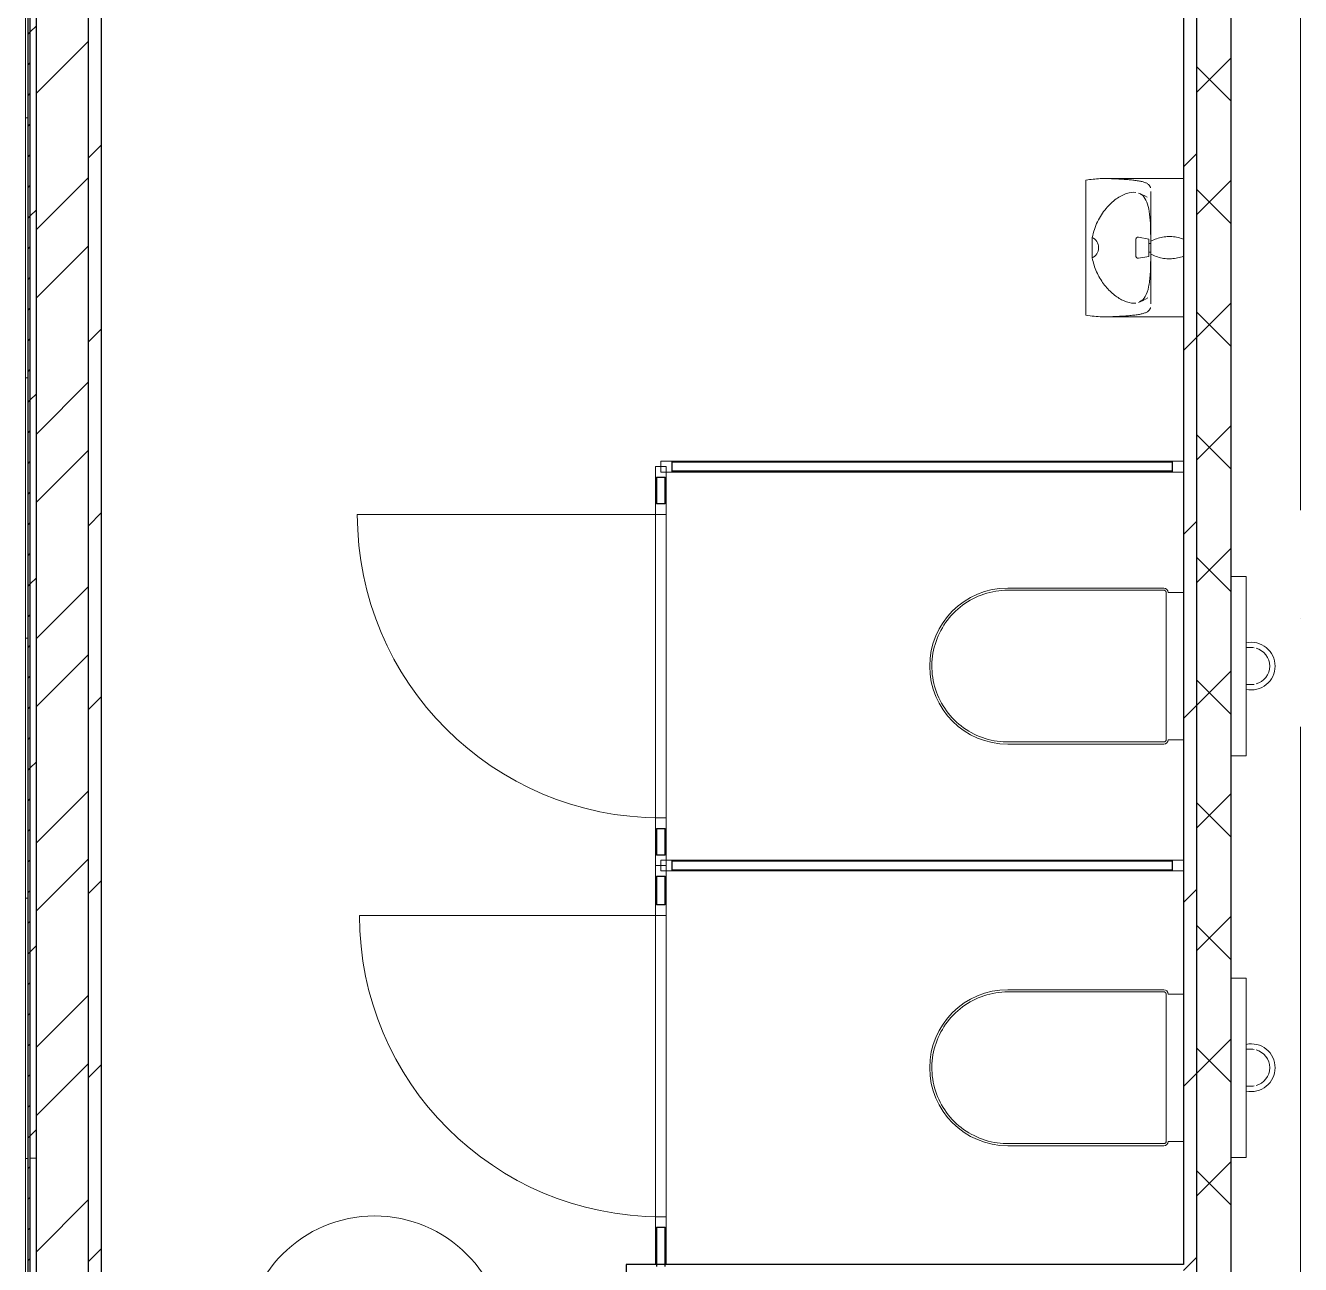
# Model space of a CAD drawing. Header units: millimetres. Extents: x -21010 to 105841, y -18351 to 135084.
# Drawn here: x 1322 to 4262, y 7335 to 10192 of the extents above; entities that cross this region are included whole.
import ezdxf

# ---------------------------------------------------------------- set-up
doc = ezdxf.new("R2010")
doc.units = ezdxf.units.MM
doc.linetypes.add('ADSK_Линия сетки', pattern=[2500, 2000, -250, 0, -250])
for name, color, linetype, lineweight in [('Витраж', 7, 'Continuous', 9), ('Двери', 7, 'Continuous', 9), ('Марки помещений', 7, 'Continuous', 9), ('Ограждение', 7, 'Continuous', 9), ('Оси', 7, 'Continuous', 9), ('Сантехника', 7, 'Continuous', 18), ('Стены наружные', 7, 'Continuous', 18), ('Стены разрез', 7, 'Continuous', 30), ('Стены штриховка', 7, 'Continuous', 13)]:
    doc.layers.add(name, color=color, linetype=linetype, lineweight=lineweight)

# ---------------------------------------------------------------- blocks, each defined once
blk = doc.blocks.new('1 этаж 21082025')
at = {"layer": 'Витраж', "lineweight": 18, "extrusion": (0, 0, -1)}
for p, q in [((8537.5, -34300), (8512.5, -34300)), ((8512.5, -34300), (8512.5, -34325)), ((8550, -34287.5), (8525, -34287.5)), ((8525, -34287.5), (8525, -34312.5)), ((8537.5, -34325), (8537.5, -34300)), ((8550, -34312.5), (8550, -34287.5)), ((8512.5, -34325), (8537.5, -34325)), ((8525, -34312.5), (8550, -34312.5)), ((8537.5, -34385), (8512.5, -34385)), ((8512.5, -34385), (8512.5, -34410)), ((8537.5, -34410), (8537.5, -34385)), ((8512.5, -34410), (8537.5, -34410)), ((8537.5, -35110), (8512.5, -35110)), ((8512.5, -35110), (8512.5, -35135)), ((8537.5, -35135), (8537.5, -35110)), ((8512.5, -35135), (8537.5, -35135)), ((8537.5, -35220), (8512.5, -35220)), ((8512.5, -35220), (8512.5, -35245)), ((8550, -35207.5), (8525, -35207.5)), ((8525, -35207.5), (8525, -35232.5)), ((8537.5, -35245), (8537.5, -35220)), ((8550, -35232.5), (8550, -35207.5)), ((8512.5, -35245), (8537.5, -35245)), ((8525, -35232.5), (8550, -35232.5)), ((8537.5, -35310), (8512.5, -35310)), ((8512.5, -35310), (8512.5, -35335)), ((8512.5, -35335), (8537.5, -35335)), ((8537.5, -35335), (8537.5, -35310)), ((8537.5, -36030), (8512.5, -36030)), ((8512.5, -36030), (8512.5, -36055)), ((8537.5, -36055), (8537.5, -36030)), ((8512.5, -36055), (8537.5, -36055))]:
    blk.add_line(p, q, dxfattribs=at)
at = {"layer": 'Витраж'}
for p, q in [((8550, -34287.5), (9705, -34287.5)), ((8512.5, -34325), (8512.5, -34385)), ((8537.5, -34325), (8537.5, -34385)), ((8550, -34312.5), (9705, -34312.5)), ((8512.5, -34410), (8512.5, -35110)), ((8537.5, -34410), (8537.5, -35110)), ((8512.5, -35135), (8512.5, -35195)), ((8537.5, -35135), (8537.5, -35195)), ((8550, -35207.5), (9705, -35207.5)), ((8512.5, -35245), (8512.5, -35310)), ((8537.5, -35245), (8537.5, -35310)), ((8550, -35232.5), (9705, -35232.5)), ((8512.5, -35335), (8512.5, -36030)), ((8537.5, -35335), (8537.5, -36030)), ((8512.5, -36055), (8512.5, -36140)), ((8537.5, -36055), (8537.5, -36140))]:
    blk.add_line(p, q, dxfattribs=at)
at = {"layer": 'Витраж', "lineweight": 18}
for p, q in [((9730, -34287.5), (9705, -34287.5)), ((9705, -34287.5), (9705, -34312.5)), ((9730, -34312.5), (9730, -34287.5)), ((9705, -34312.5), (9730, -34312.5)), ((8537.5, -35195), (8512.5, -35195)), ((8512.5, -35195), (8512.5, -35220)), ((8512.5, -35220), (8537.5, -35220)), ((8537.5, -35220), (8537.5, -35195)), ((9730, -35207.5), (9705, -35207.5)), ((9705, -35207.5), (9705, -35232.5)), ((9730, -35232.5), (9730, -35207.5)), ((9705, -35232.5), (9730, -35232.5))]:
    blk.add_line(p, q, dxfattribs=at)
at = {"layer": 'Двери'}
for p, q in [((8512.5, -34410), (7825, -34410)), ((8512.5, -35335), (7830, -35335))]:
    blk.add_line(p, q, dxfattribs=at)
for centre, radius in [((8525, -34410), 700), ((8525, -35335), 695)]:
    blk.add_arc(centre, radius, 180, 270, dxfattribs=at)
at = {"layer": 'Марки помещений'}
blk.add_circle((7865, -36328.1), 300, dxfattribs=at)
at = {"layer": 'Ограждение'}
blk.add_line((7060, -37395), (7060, -32850), dxfattribs=at)
at = {"layer": 'Ограждение', "linetype": 'Continuous'}
for p, q in [((7060, -33495.3), (7065, -33495.3)), ((7060, -34095.3), (7065, -34095.3)), ((7060, -34695.3), (7065, -34695.3)), ((7060, -35295.3), (7065, -35295.3)), ((7060, -35895.3), (7065, -35895.3))]:
    blk.add_line(p, q, dxfattribs=at)
at = {"layer": 'Оси', "linetype": 'ADSK_Линия сетки'}
blk.add_line((10000, -29900), (10000, -60626.1), dxfattribs=at)
at = {"layer": 'Сантехника'}
for p, q in [((9505, -33950.5), (9505, -33639.5)), ((9730, -33635.5), (9547.9, -33635.5)), ((9630.3, -33670.5), (9626.3, -33668.9)), ((9635.8, -33672.8), (9630.3, -33670.5)), ((9641.2, -33675.4), (9635.8, -33672.8)), ((9646.4, -33678.2), (9641.2, -33675.4)), ((9654.8, -33685), (9654.8, -33786.3)), ((9519.8, -33795), (9519.8, -33771.4)), ((9620.5, -33775), (9620.6, -33774.8)), ((9620.5, -33775.2), (9620.5, -33775)), ((9620.5, -33775.3), (9620.5, -33775.2)), ((9620.5, -33775.5), (9620.5, -33775.3)), ((9620.5, -33775.7), (9620.5, -33775.5)), ((9620.5, -33775.7), (9620.5, -33775.8)), ((9620.5, -33775.9), (9620.5, -33775.8)), ((9620.5, -33775.8), (9620.5, -33775.8)), ((9620.5, -33775.8), (9620.5, -33775.8)), ((9620.5, -33775.8), (9620.5, -33775.8)), ((9620.5, -33775.8), (9620.5, -33775.9)), ((9620.5, -33776), (9620.5, -33775.9)), ((9620.5, -33775.9), (9620.5, -33776)), ((9620.5, -33776.2), (9620.5, -33776)), ((9620.5, -33776), (9620.5, -33776.1)), ((9620.5, -33776.1), (9620.5, -33776.3)), ((9620.5, -33776.4), (9620.5, -33776.2)), ((9620.5, -33776.3), (9620.5, -33776.5)), ((9620.5, -33776.6), (9620.5, -33776.4)), ((9620.5, -33776.5), (9620.5, -33776.7)), ((9620.5, -33776.8), (9620.5, -33776.6)), ((9620.5, -33776.7), (9620.5, -33777)), ((9620.5, -33777.1), (9620.5, -33776.8)), ((9620.5, -33777), (9620.5, -33777.3)), ((9620.5, -33777.4), (9620.5, -33777.1)), ((9620.5, -33777.3), (9620.5, -33777.6)), ((9620.5, -33777.7), (9620.5, -33777.4)), ((9620.5, -33777.6), (9620.5, -33777.9)), ((9620.5, -33778), (9620.5, -33777.7)), ((9620.5, -33777.9), (9620.5, -33778.3)), ((9620.5, -33778.4), (9620.5, -33778)), ((9620.5, -33778.3), (9620.5, -33778.7)), ((9620.5, -33778.8), (9620.5, -33778.4)), ((9620.5, -33778.7), (9620.5, -33779.1)), ((9620.5, -33779.2), (9620.5, -33778.8)), ((9620.5, -33779.1), (9620.5, -33779.6)), ((9620.5, -33779.7), (9620.5, -33779.2)), ((9620.5, -33779.6), (9620.5, -33780)), ((9620.5, -33780.2), (9620.5, -33779.7)), ((9620.5, -33780), (9620.5, -33780.5)), ((9620.5, -33780.7), (9620.5, -33780.2)), ((9620.5, -33780.5), (9620.5, -33781)), ((9620.6, -33774.6), (9620.7, -33774.4)), ((9620.6, -33774.8), (9620.6, -33774.6)), ((9620.7, -33774.2), (9620.8, -33774)), ((9620.7, -33774.4), (9620.7, -33774.2)), ((9620.8, -33774), (9620.9, -33773.8)), ((9620.9, -33773.6), (9621, -33773.4)), ((9620.9, -33773.8), (9620.9, -33773.6)), ((9621, -33773.4), (9621.1, -33773.3)), ((9621.1, -33773.3), (9621.2, -33773.1)), ((9621.2, -33773.1), (9621.3, -33772.9)), ((9621.3, -33772.9), (9621.4, -33772.8)), ((9621.4, -33772.8), (9621.6, -33772.6)), ((9621.6, -33772.6), (9621.7, -33772.5)), ((9621.7, -33772.5), (9621.8, -33772.3)), ((9621.8, -33772.3), (9622, -33772.2)), ((9622, -33772.2), (9622.1, -33772)), ((9622.1, -33772), (9622.3, -33771.9)), ((9622.3, -33771.9), (9622.4, -33771.8)), ((9622.4, -33771.8), (9622.6, -33771.7)), ((9622.6, -33771.7), (9622.8, -33771.5)), ((9622.8, -33771.5), (9622.9, -33771.4)), ((9622.9, -33771.4), (9623.1, -33771.3)), ((9623.1, -33771.3), (9623.3, -33771.2)), ((9623.3, -33771.2), (9623.5, -33771.2)), ((9623.5, -33771.2), (9623.6, -33771.1)), ((9623.6, -33771.1), (9623.8, -33771)), ((9623.8, -33771), (9624, -33771)), ((9624, -33771), (9624.2, -33770.9)), ((9624.2, -33770.9), (9624.4, -33770.9)), ((9624.4, -33770.9), (9624.6, -33770.8)), ((9624.6, -33770.8), (9624.8, -33770.8)), ((9624.8, -33770.8), (9625, -33770.8)), ((9625, -33770.8), (9625.2, -33770.8)), ((9625.2, -33770.8), (9625.4, -33770.7)), ((9625.4, -33770.7), (9625.6, -33770.8)), ((9625.6, -33770.8), (9625.8, -33770.8)), ((9625.8, -33770.8), (9626, -33770.8)), ((9626, -33770.8), (9626.2, -33770.8)), ((9626.2, -33770.8), (9626.3, -33770.8)), ((9650, -33775), (9626.3, -33770.8)), ((9650, -33795), (9650, -33775)), ((9654.6, -33771.1), (9654.6, -33786.3)), ((9655, -33780), (9658.2, -33778.4)), ((9655, -33780), (9655, -33795)), ((9658.2, -33778.4), (9661.5, -33776.9)), ((9661.5, -33776.9), (9664.8, -33775.5)), ((9664.8, -33775.5), (9668.2, -33774.2)), ((9668.2, -33774.2), (9671.6, -33773.1)), ((9671.6, -33773.1), (9675.1, -33772.2)), ((9675.1, -33772.2), (9678.6, -33771.3)), ((9678.6, -33771.3), (9682.1, -33770.7)), ((9682.1, -33770.7), (9685.7, -33770.1)), ((9685.7, -33770.1), (9689.2, -33769.7)), ((9689.2, -33769.7), (9692.8, -33769.5)), ((9692.8, -33769.5), (9696.4, -33769.3)), ((9696.4, -33769.3), (9700, -33769.4)), ((9700, -33769.4), (9703.6, -33769.5)), ((9703.6, -33769.5), (9707.2, -33769.9)), ((9707.2, -33769.9), (9710.8, -33770.3)), ((9710.8, -33770.3), (9714.3, -33770.9)), ((9714.3, -33770.9), (9717.9, -33771.7)), ((9717.9, -33771.7), (9721.3, -33772.6)), ((9721.3, -33772.6), (9724.8, -33773.6)), ((9724.8, -33773.6), (9728.2, -33774.7)), ((9728.2, -33774.7), (9730, -33775.4)), ((9519.8, -33818.6), (9519.8, -33795)), ((9620.5, -33781.2), (9620.5, -33780.7)), ((9620.5, -33781), (9620.5, -33781.6)), ((9620.5, -33781.7), (9620.5, -33781.2)), ((9620.5, -33781.6), (9620.5, -33782.2)), ((9620.5, -33782.3), (9620.5, -33781.7)), ((9620.5, -33782.2), (9620.5, -33782.7)), ((9620.5, -33782.9), (9620.5, -33782.3)), ((9620.5, -33782.7), (9620.5, -33783.3)), ((9620.5, -33783.5), (9620.5, -33782.9)), ((9620.5, -33783.3), (9620.5, -33784)), ((9620.5, -33784.1), (9620.5, -33783.5)), ((9620.5, -33784), (9620.5, -33784.6)), ((9620.5, -33784.8), (9620.5, -33784.1)), ((9620.5, -33784.6), (9620.5, -33785.3)), ((9620.5, -33785.4), (9620.5, -33784.8)), ((9620.5, -33785.3), (9620.5, -33785.9)), ((9620.5, -33786.1), (9620.5, -33785.4)), ((9620.5, -33785.9), (9620.5, -33786.6)), ((9620.5, -33786.8), (9620.5, -33786.1)), ((9620.5, -33786.6), (9620.5, -33787.3)), ((9620.5, -33787.5), (9620.5, -33786.8)), ((9620.5, -33787.3), (9620.5, -33788)), ((9620.5, -33788.2), (9620.5, -33787.5)), ((9620.5, -33788), (9620.5, -33788.7)), ((9620.5, -33788.9), (9620.5, -33788.2)), ((9620.5, -33788.7), (9620.5, -33789.5)), ((9620.5, -33789.7), (9620.5, -33788.9)), ((9620.5, -33789.5), (9620.5, -33790.2)), ((9620.5, -33790.4), (9620.5, -33789.7)), ((9620.5, -33790.2), (9620.5, -33791)), ((9620.5, -33791.2), (9620.5, -33790.4)), ((9620.5, -33791), (9620.5, -33791.7)), ((9620.5, -33791.9), (9620.5, -33791.2)), ((9620.5, -33791.7), (9620.5, -33792.5)), ((9620.5, -33792.7), (9620.5, -33791.9)), ((9620.5, -33792.5), (9620.5, -33793.3)), ((9620.5, -33793.5), (9620.5, -33792.7)), ((9620.5, -33793.3), (9620.5, -33794)), ((9620.5, -33794.2), (9620.5, -33793.5)), ((9620.5, -33794), (9620.5, -33794.8)), ((9620.5, -33795), (9620.5, -33794.2)), ((9620.5, -33794.8), (9620.5, -33795)), ((9620.5, -33795), (9620.5, -33795.8)), ((9620.5, -33795.2), (9620.5, -33795)), ((9620.5, -33796), (9620.5, -33795.2)), ((9620.5, -33795.8), (9620.5, -33796.5)), ((9620.5, -33796.7), (9620.5, -33796)), ((9620.5, -33796.5), (9620.5, -33797.3)), ((9620.5, -33797.5), (9620.5, -33796.7)), ((9620.5, -33797.3), (9620.5, -33798.1)), ((9620.5, -33798.3), (9620.5, -33797.5)), ((9620.5, -33798.1), (9620.5, -33798.8)), ((9620.5, -33799), (9620.5, -33798.3)), ((9620.5, -33798.8), (9620.5, -33799.6)), ((9620.5, -33799.8), (9620.5, -33799)), ((9620.5, -33799.6), (9620.5, -33800.3)), ((9620.5, -33800.5), (9620.5, -33799.8)), ((9620.5, -33800.3), (9620.5, -33801.1)), ((9620.5, -33801.3), (9620.5, -33800.5)), ((9620.5, -33801.1), (9620.5, -33801.8)), ((9620.5, -33802), (9620.5, -33801.3)), ((9620.5, -33801.8), (9620.5, -33802.5)), ((9620.5, -33802.7), (9620.5, -33802)), ((9620.5, -33802.5), (9620.5, -33803.2)), ((9620.5, -33803.4), (9620.5, -33802.7)), ((9620.5, -33803.2), (9620.5, -33803.9)), ((9620.5, -33804.1), (9620.5, -33803.4)), ((9620.5, -33803.9), (9620.5, -33804.6)), ((9620.5, -33804.7), (9620.5, -33804.1)), ((9620.5, -33804.6), (9620.5, -33805.2)), ((9620.5, -33805.4), (9620.5, -33804.7)), ((9620.5, -33805.2), (9620.5, -33805.9)), ((9620.5, -33806), (9620.5, -33805.4)), ((9620.5, -33805.9), (9620.5, -33806.5)), ((9620.5, -33806.7), (9620.5, -33806)), ((9620.5, -33806.5), (9620.5, -33807.1)), ((9620.5, -33807.3), (9620.5, -33806.7)), ((9620.5, -33807.1), (9620.5, -33807.7)), ((9620.5, -33807.8), (9620.5, -33807.3)), ((9620.5, -33807.7), (9620.5, -33808.3)), ((9620.5, -33808.4), (9620.5, -33807.8)), ((9620.5, -33808.3), (9620.5, -33808.8)), ((9620.5, -33809), (9620.5, -33808.4)), ((9620.5, -33808.8), (9620.5, -33809.3)), ((9620.5, -33809.5), (9620.5, -33809)), ((9620.5, -33809.3), (9620.5, -33809.8)), ((9620.5, -33810), (9620.5, -33809.5)), ((9620.5, -33809.8), (9620.5, -33810.3)), ((9620.5, -33810.4), (9620.5, -33810)), ((9655, -33785), (9650, -33785)), ((9650, -33815), (9650, -33795)), ((9650, -33805), (9655, -33805)), ((9654.6, -33803.7), (9654.6, -33818.9)), ((9654.8, -33803.7), (9654.8, -33905)), ((9655, -33795), (9655, -33810)), ((9620.5, -33810.3), (9620.5, -33810.8)), ((9620.5, -33810.9), (9620.5, -33810.4)), ((9620.5, -33810.8), (9620.5, -33811.2)), ((9620.5, -33811.3), (9620.5, -33810.9)), ((9620.5, -33811.2), (9620.5, -33811.6)), ((9620.5, -33811.7), (9620.5, -33811.3)), ((9620.5, -33811.6), (9620.5, -33812)), ((9620.5, -33812.1), (9620.5, -33811.7)), ((9620.5, -33812), (9620.5, -33812.3)), ((9620.5, -33812.4), (9620.5, -33812.1)), ((9620.5, -33812.3), (9620.5, -33812.6)), ((9620.5, -33812.7), (9620.5, -33812.4)), ((9620.5, -33812.6), (9620.5, -33812.9)), ((9620.5, -33813), (9620.5, -33812.7)), ((9620.5, -33812.9), (9620.5, -33813.2)), ((9620.5, -33813.3), (9620.5, -33813)), ((9620.5, -33813.2), (9620.5, -33813.4)), ((9620.5, -33813.5), (9620.5, -33813.3)), ((9620.5, -33813.4), (9620.5, -33813.6)), ((9620.5, -33813.7), (9620.5, -33813.5)), ((9620.5, -33813.6), (9620.5, -33813.8)), ((9620.5, -33813.9), (9620.5, -33813.7)), ((9620.5, -33813.8), (9620.5, -33814)), ((9620.5, -33814), (9620.5, -33813.9)), ((9620.5, -33814), (9620.5, -33814.1)), ((9620.5, -33814.1), (9620.5, -33814)), ((9620.5, -33814.1), (9620.5, -33814.2)), ((9620.5, -33814.2), (9620.5, -33814.1)), ((9620.5, -33814.2), (9620.5, -33814.2)), ((9620.5, -33814.2), (9620.5, -33814.2)), ((9620.5, -33814.3), (9620.5, -33814.2)), ((9620.5, -33814.2), (9620.5, -33814.2)), ((9620.5, -33814.4), (9620.5, -33814.3)), ((9620.5, -33814.6), (9620.5, -33814.4)), ((9620.5, -33814.8), (9620.5, -33814.6)), ((9620.5, -33815), (9620.5, -33814.8)), ((9620.5, -33815.2), (9620.5, -33815)), ((9620.6, -33815.4), (9620.5, -33815.2)), ((9620.6, -33815.6), (9620.6, -33815.4)), ((9620.7, -33815.8), (9620.6, -33815.6)), ((9620.8, -33815.9), (9620.7, -33815.8)), ((9620.8, -33816.1), (9620.8, -33815.9)), ((9620.9, -33816.3), (9620.8, -33816.1)), ((9621, -33816.5), (9620.9, -33816.3)), ((9621.1, -33816.7), (9621, -33816.5)), ((9621.2, -33816.8), (9621.1, -33816.7)), ((9621.3, -33817), (9621.2, -33816.8)), ((9621.4, -33817.2), (9621.3, -33817)), ((9621.5, -33817.3), (9621.4, -33817.2)), ((9621.6, -33817.5), (9621.5, -33817.3)), ((9621.8, -33817.6), (9621.6, -33817.5)), ((9621.9, -33817.8), (9621.8, -33817.6)), ((9622.1, -33817.9), (9621.9, -33817.8)), ((9622.2, -33818.1), (9622.1, -33817.9)), ((9622.4, -33818.2), (9622.2, -33818.1)), ((9622.5, -33818.3), (9622.4, -33818.2)), ((9622.7, -33818.4), (9622.5, -33818.3)), ((9622.9, -33818.5), (9622.7, -33818.4)), ((9623, -33818.6), (9622.9, -33818.5)), ((9623.2, -33818.7), (9623, -33818.6)), ((9623.4, -33818.8), (9623.2, -33818.7)), ((9623.6, -33818.9), (9623.4, -33818.8)), ((9623.8, -33819), (9623.6, -33818.9)), ((9624, -33819), (9623.8, -33819)), ((9624.1, -33819.1), (9624, -33819)), ((9624.3, -33819.1), (9624.1, -33819.1)), ((9624.5, -33819.2), (9624.3, -33819.1)), ((9624.7, -33819.2), (9624.5, -33819.2)), ((9624.9, -33819.2), (9624.7, -33819.2)), ((9625.1, -33819.2), (9624.9, -33819.2)), ((9625.3, -33819.2), (9625.1, -33819.2)), ((9625.5, -33819.3), (9625.3, -33819.2)), ((9625.7, -33819.2), (9625.5, -33819.3)), ((9625.9, -33819.2), (9625.7, -33819.2)), ((9626.1, -33819.2), (9625.9, -33819.2)), ((9626.3, -33819.2), (9626.1, -33819.2)), ((9626.3, -33819.2), (9650, -33815)), ((9656.9, -33811), (9655, -33810)), ((9660.1, -33812.5), (9656.9, -33811)), ((9663.4, -33814), (9660.1, -33812.5)), ((9666.8, -33815.3), (9663.4, -33814)), ((9670.2, -33816.4), (9666.8, -33815.3)), ((9673.7, -33817.4), (9670.2, -33816.4)), ((9677.1, -33818.3), (9673.7, -33817.4)), ((9680.7, -33819.1), (9677.1, -33818.3)), ((9684.2, -33819.7), (9680.7, -33819.1)), ((9687.8, -33820.1), (9684.2, -33819.7)), ((9691.4, -33820.5), (9687.8, -33820.1)), ((9695, -33820.6), (9691.4, -33820.5)), ((9698.6, -33820.7), (9695, -33820.6)), ((9702.2, -33820.5), (9698.6, -33820.7)), ((9705.8, -33820.3), (9702.2, -33820.5)), ((9709.3, -33819.9), (9705.8, -33820.3)), ((9712.9, -33819.3), (9709.3, -33819.9)), ((9716.4, -33818.7), (9712.9, -33819.3)), ((9719.9, -33817.8), (9716.4, -33818.7)), ((9723.4, -33816.9), (9719.9, -33817.8)), ((9726.8, -33815.8), (9723.4, -33816.9)), ((9730, -33814.6), (9726.8, -33815.8)), ((9626.3, -33921.1), (9631.9, -33918.9)), ((9631.9, -33918.9), (9637.4, -33916.5)), ((9637.4, -33916.5), (9642.7, -33913.9)), ((9642.7, -33913.9), (9647.8, -33911)), ((9547.9, -33954.5), (9730, -33954.5)), ((9250.5, -34601.7), (9244.2, -34604.8)), ((9256.9, -34598.8), (9250.5, -34601.7)), ((9263.4, -34596.2), (9256.9, -34598.8)), ((9270, -34593.9), (9263.4, -34596.2)), ((9276.6, -34591.8), (9270, -34593.9)), ((9283.4, -34590), (9276.6, -34591.8)), ((9290.2, -34588.5), (9283.4, -34590)), ((9297.1, -34587.2), (9290.2, -34588.5)), ((9304.1, -34586.3), (9297.1, -34587.2)), ((9311, -34585.6), (9304.1, -34586.3)), ((9318, -34585.1), (9311, -34585.6)), ((9325, -34585), (9318, -34585.1)), ((9685, -34580), (9325, -34580)), ((9685, -34585), (9325, -34585)), ((9685.1, -34585), (9685, -34585)), ((9685.3, -34585), (9685.1, -34585)), ((9685.5, -34585), (9685.3, -34585)), ((9685.7, -34585), (9685.5, -34585)), ((9685.8, -34585.1), (9685.7, -34585)), ((9686, -34585.1), (9685.8, -34585.1)), ((9686.2, -34585.2), (9686, -34585.1)), ((9686.4, -34585.2), (9686.2, -34585.2)), ((9686.6, -34585.3), (9686.4, -34585.2)), ((9686.8, -34585.3), (9686.6, -34585.3)), ((9687, -34585.4), (9686.8, -34585.3)), ((9687.2, -34585.5), (9687, -34585.4)), ((9687.4, -34585.6), (9687.2, -34585.5)), ((9687.5, -34585.7), (9687.4, -34585.6)), ((9687.7, -34585.8), (9687.5, -34585.7)), ((9687.9, -34585.9), (9687.7, -34585.8)), ((9688, -34586), (9687.9, -34585.9)), ((9688.2, -34586.1), (9688, -34586)), ((9688.3, -34586.3), (9688.2, -34586.1)), ((9688.5, -34586.4), (9688.3, -34586.3)), ((9688.6, -34586.6), (9688.5, -34586.4)), ((9688.8, -34586.7), (9688.6, -34586.6)), ((9688.9, -34586.9), (9688.8, -34586.7)), ((9689, -34587), (9688.9, -34586.9)), ((9689.1, -34587.2), (9689, -34587)), ((9689.2, -34587.3), (9689.1, -34587.2)), ((9689.3, -34587.5), (9689.2, -34587.3)), ((9689.4, -34587.7), (9689.3, -34587.5)), ((9689.5, -34587.9), (9689.4, -34587.7)), ((9689.6, -34588.1), (9689.5, -34587.9)), ((9689.7, -34588.2), (9689.6, -34588.1)), ((9689.7, -34588.4), (9689.7, -34588.2)), ((9689.8, -34588.6), (9689.7, -34588.4)), ((9689.9, -34588.8), (9689.8, -34588.6)), ((9689.9, -34589), (9689.9, -34588.8)), ((9689.9, -34589.2), (9689.9, -34589)), ((9690, -34589.4), (9689.9, -34589.2)), ((9690, -34589.6), (9690, -34589.4)), ((9690, -34589.8), (9690, -34589.6)), ((9690, -34590), (9690, -34589.8)), ((9690, -34930), (9690, -34590)), ((9730, -34590), (9695, -34590)), ((9204.4, -34633.2), (9199.5, -34638.1)), ((9209.6, -34628.4), (9204.4, -34633.2)), ((9215, -34623.9), (9209.6, -34628.4)), ((9220.5, -34619.6), (9215, -34623.9)), ((9226.2, -34615.6), (9220.5, -34619.6)), ((9232, -34611.7), (9226.2, -34615.6)), ((9238, -34608.1), (9232, -34611.7)), ((9244.2, -34604.8), (9238, -34608.1)), ((9181.6, -34659.6), (9177.7, -34665.4)), ((9185.8, -34654), (9181.6, -34659.6)), ((9190.1, -34648.5), (9185.8, -34654)), ((9194.7, -34643.2), (9190.1, -34648.5)), ((9199.5, -34638.1), (9194.7, -34643.2)), ((9164.6, -34690.1), (9161.9, -34696.6)), ((9167.5, -34683.8), (9164.6, -34690.1)), ((9170.7, -34677.5), (9167.5, -34683.8)), ((9174.1, -34671.4), (9170.7, -34677.5)), ((9177.7, -34665.4), (9174.1, -34671.4)), ((9155.5, -34716.6), (9153.9, -34723.4)), ((9157.3, -34709.8), (9155.5, -34716.6)), ((9159.5, -34703.2), (9157.3, -34709.8)), ((9161.9, -34696.6), (9159.5, -34703.2)), ((9150.7, -34744.1), (9150.2, -34751.1)), ((9151.5, -34737.2), (9150.7, -34744.1)), ((9152.5, -34730.3), (9151.5, -34737.2)), ((9153.9, -34723.4), (9152.5, -34730.3)), ((9150.2, -34751.1), (9150, -34758.1)), ((9150, -34758.1), (9150.1, -34765.1)), ((9150.1, -34765.1), (9150.4, -34772.1)), ((9150.4, -34772.1), (9151, -34779.1)), ((9151, -34779.1), (9151.9, -34786)), ((9151.9, -34786), (9153.1, -34792.9)), ((9153.1, -34792.9), (9154.6, -34799.8)), ((9154.6, -34799.8), (9156.3, -34806.5)), ((9156.3, -34806.5), (9158.3, -34813.3)), ((9158.3, -34813.3), (9160.6, -34819.9)), ((9160.6, -34819.9), (9163.1, -34826.4)), ((9163.1, -34826.4), (9165.9, -34832.8)), ((9165.9, -34832.8), (9168.9, -34839.1)), ((9168.9, -34839.1), (9172.2, -34845.3)), ((9172.2, -34845.3), (9175.7, -34851.4)), ((9175.7, -34851.4), (9179.5, -34857.2)), ((9179.5, -34857.2), (9183.5, -34863)), ((9183.5, -34863), (9187.7, -34868.6)), ((9187.7, -34868.6), (9192.2, -34874)), ((9192.2, -34874), (9196.9, -34879.2)), ((9196.9, -34879.2), (9201.7, -34884.2)), ((9201.7, -34884.2), (9206.8, -34889)), ((9206.8, -34889), (9212, -34893.7)), ((9212, -34893.7), (9217.5, -34898.1)), ((9217.5, -34898.1), (9223.1, -34902.3)), ((9223.1, -34902.3), (9228.9, -34906.2)), ((9228.9, -34906.2), (9234.8, -34910)), ((9234.8, -34910), (9240.9, -34913.4)), ((9240.9, -34913.4), (9247.1, -34916.7)), ((9247.1, -34916.7), (9253.4, -34919.7)), ((9253.4, -34919.7), (9259.8, -34922.4)), ((9259.8, -34922.4), (9266.4, -34924.9)), ((9266.4, -34924.9), (9273, -34927.1)), ((9273, -34927.1), (9279.7, -34929)), ((9279.7, -34929), (9286.5, -34930.7)), ((9286.5, -34930.7), (9293.4, -34932.1)), ((9293.4, -34932.1), (9300.3, -34933.2)), ((9300.3, -34933.2), (9307.3, -34934.1)), ((9307.3, -34934.1), (9314.2, -34934.7)), ((9314.2, -34934.7), (9321.2, -34935)), ((9321.2, -34935), (9325, -34935)), ((9325, -34935), (9685, -34935)), ((9325, -34940), (9685, -34940)), ((9685, -34935), (9685.2, -34935)), ((9685.2, -34935), (9685.4, -34935)), ((9685.4, -34935), (9685.6, -34935)), ((9685.6, -34935), (9685.8, -34934.9)), ((9685.8, -34934.9), (9686, -34934.9)), ((9686, -34934.9), (9686.2, -34934.9)), ((9686.2, -34934.9), (9686.4, -34934.8)), ((9686.4, -34934.8), (9686.6, -34934.7)), ((9686.6, -34934.7), (9686.8, -34934.7)), ((9686.8, -34934.7), (9686.9, -34934.6)), ((9686.9, -34934.6), (9687.1, -34934.5)), ((9687.1, -34934.5), (9687.3, -34934.4)), ((9687.3, -34934.4), (9687.5, -34934.3)), ((9687.5, -34934.3), (9687.7, -34934.2)), ((9687.7, -34934.2), (9687.8, -34934.1)), ((9687.8, -34934.1), (9688, -34934)), ((9688, -34934), (9688.1, -34933.9)), ((9688.1, -34933.9), (9688.3, -34933.8)), ((9688.3, -34933.8), (9688.4, -34933.6)), ((9688.4, -34933.6), (9688.6, -34933.5)), ((9688.6, -34933.5), (9688.7, -34933.3)), ((9688.7, -34933.3), (9688.9, -34933.2)), ((9688.9, -34933.2), (9689, -34933)), ((9689, -34933), (9689.1, -34932.9)), ((9689.1, -34932.9), (9689.2, -34932.7)), ((9689.2, -34932.7), (9689.3, -34932.5)), ((9689.3, -34932.5), (9689.4, -34932.4)), ((9689.4, -34932.4), (9689.5, -34932.2)), ((9689.5, -34932.2), (9689.6, -34932)), ((9689.6, -34932), (9689.7, -34931.8)), ((9689.7, -34931.6), (9689.8, -34931.4)), ((9689.7, -34931.8), (9689.7, -34931.6)), ((9689.8, -34931.2), (9689.9, -34931)), ((9689.8, -34931.4), (9689.8, -34931.2)), ((9689.9, -34930.8), (9690, -34930.7)), ((9689.9, -34931), (9689.9, -34930.8)), ((9690, -34930.1), (9690, -34930)), ((9690, -34930.3), (9690, -34930.1)), ((9690, -34930.5), (9690, -34930.3)), ((9690, -34930.7), (9690, -34930.5)), ((9695, -34930), (9730, -34930)), ((9290.2, -35514.7), (9283.4, -35516.3)), ((9297.1, -35513.5), (9290.2, -35514.7)), ((9304.1, -35512.5), (9297.1, -35513.5)), ((9311, -35511.8), (9304.1, -35512.5)), ((9318, -35511.4), (9311, -35511.8)), ((9325, -35511.3), (9318, -35511.4)), ((9685, -35506.2), (9325, -35506.2)), ((9685, -35511.3), (9325, -35511.3)), ((9685.1, -35511.3), (9685, -35511.3)), ((9685.3, -35511.3), (9685.1, -35511.3)), ((9685.5, -35511.3), (9685.3, -35511.3)), ((9685.7, -35511.3), (9685.5, -35511.3)), ((9685.8, -35511.3), (9685.7, -35511.3)), ((9686, -35511.4), (9685.8, -35511.3)), ((9686.2, -35511.4), (9686, -35511.4)), ((9686.4, -35511.5), (9686.2, -35511.4)), ((9686.6, -35511.5), (9686.4, -35511.5)), ((9686.8, -35511.6), (9686.6, -35511.5)), ((9687, -35511.7), (9686.8, -35511.6)), ((9687.2, -35511.7), (9687, -35511.7)), ((9687.4, -35511.8), (9687.2, -35511.7)), ((9687.5, -35511.9), (9687.4, -35511.8)), ((9687.7, -35512), (9687.5, -35511.9)), ((9687.9, -35512.2), (9687.7, -35512)), ((9688, -35512.3), (9687.9, -35512.2)), ((9688.2, -35512.4), (9688, -35512.3)), ((9688.3, -35512.5), (9688.2, -35512.4)), ((9688.5, -35512.7), (9688.3, -35512.5)), ((9688.6, -35512.8), (9688.5, -35512.7)), ((9688.8, -35513), (9688.6, -35512.8)), ((9688.9, -35513.1), (9688.8, -35513)), ((9689, -35513.3), (9688.9, -35513.1)), ((9689.1, -35513.4), (9689, -35513.3)), ((9689.2, -35513.6), (9689.1, -35513.4)), ((9689.3, -35513.8), (9689.2, -35513.6)), ((9689.4, -35513.9), (9689.3, -35513.8)), ((9689.5, -35514.1), (9689.4, -35513.9)), ((9689.6, -35514.3), (9689.5, -35514.1)), ((9689.7, -35514.5), (9689.6, -35514.3)), ((9689.7, -35514.7), (9689.7, -35514.5)), ((9689.8, -35514.9), (9689.7, -35514.7)), ((9689.9, -35515.1), (9689.8, -35514.9)), ((9689.9, -35515.3), (9689.9, -35515.1)), ((9226.2, -35541.8), (9220.5, -35545.9)), ((9232, -35538), (9226.2, -35541.8)), ((9238, -35534.4), (9232, -35538)), ((9244.2, -35531), (9238, -35534.4)), ((9250.5, -35527.9), (9244.2, -35531)), ((9256.9, -35525.1), (9250.5, -35527.9)), ((9263.4, -35522.5), (9256.9, -35525.1)), ((9270, -35520.1), (9263.4, -35522.5)), ((9276.6, -35518.1), (9270, -35520.1)), ((9283.4, -35516.3), (9276.6, -35518.1)), ((9689.9, -35515.5), (9689.9, -35515.3)), ((9690, -35515.7), (9689.9, -35515.5)), ((9690, -35515.9), (9690, -35515.7)), ((9690, -35516.1), (9690, -35515.9)), ((9690, -35516.3), (9690, -35516.1)), ((9690, -35856.3), (9690, -35516.3)), ((9730, -35516.3), (9695, -35516.3)), ((9194.7, -35569.4), (9190.1, -35574.7)), ((9199.5, -35564.3), (9194.7, -35569.4)), ((9204.4, -35559.4), (9199.5, -35564.3)), ((9209.6, -35554.7), (9204.4, -35559.4)), ((9215, -35550.2), (9209.6, -35554.7)), ((9220.5, -35545.9), (9215, -35550.2)), ((9174.1, -35597.7), (9170.7, -35603.8)), ((9177.7, -35591.7), (9174.1, -35597.7)), ((9181.6, -35585.9), (9177.7, -35591.7)), ((9185.8, -35580.2), (9181.6, -35585.9)), ((9190.1, -35574.7), (9185.8, -35580.2)), ((9159.5, -35629.4), (9157.3, -35636.1)), ((9161.9, -35622.8), (9159.5, -35629.4)), ((9164.6, -35616.4), (9161.9, -35622.8)), ((9167.5, -35610), (9164.6, -35616.4)), ((9170.7, -35603.8), (9167.5, -35610)), ((9152.5, -35656.5), (9151.5, -35663.4)), ((9153.9, -35649.6), (9152.5, -35656.5)), ((9155.5, -35642.8), (9153.9, -35649.6)), ((9157.3, -35636.1), (9155.5, -35642.8)), ((9150.2, -35677.4), (9150, -35684.4)), ((9150, -35684.4), (9150.1, -35691.4)), ((9150.1, -35691.4), (9150.4, -35698.4)), ((9150.7, -35670.4), (9150.2, -35677.4)), ((9151.5, -35663.4), (9150.7, -35670.4)), ((9150.4, -35698.4), (9151, -35705.3)), ((9151, -35705.3), (9151.9, -35712.3)), ((9151.9, -35712.3), (9153.1, -35719.2)), ((9153.1, -35719.2), (9154.6, -35726)), ((9154.6, -35726), (9156.3, -35732.8)), ((9156.3, -35732.8), (9158.3, -35739.5)), ((9158.3, -35739.5), (9160.6, -35746.1)), ((9160.6, -35746.1), (9163.1, -35752.7)), ((9163.1, -35752.7), (9165.9, -35759.1)), ((9165.9, -35759.1), (9168.9, -35765.4)), ((9168.9, -35765.4), (9172.2, -35771.6)), ((9172.2, -35771.6), (9175.7, -35777.6)), ((9175.7, -35777.6), (9179.5, -35783.5)), ((9179.5, -35783.5), (9183.5, -35789.2)), ((9183.5, -35789.2), (9187.7, -35794.8)), ((9187.7, -35794.8), (9192.2, -35800.2)), ((9192.2, -35800.2), (9196.9, -35805.4)), ((9196.9, -35805.4), (9201.7, -35810.5)), ((9201.7, -35810.5), (9206.8, -35815.3)), ((9206.8, -35815.3), (9212, -35819.9)), ((9212, -35819.9), (9217.5, -35824.3)), ((9217.5, -35824.3), (9223.1, -35828.5)), ((9223.1, -35828.5), (9228.9, -35832.5)), ((9228.9, -35832.5), (9234.8, -35836.2)), ((9234.8, -35836.2), (9240.9, -35839.7)), ((9240.9, -35839.7), (9247.1, -35842.9)), ((9247.1, -35842.9), (9253.4, -35845.9)), ((9253.4, -35845.9), (9259.8, -35848.7)), ((9259.8, -35848.7), (9266.4, -35851.1)), ((9266.4, -35851.1), (9273, -35853.4)), ((9273, -35853.4), (9279.7, -35855.3)), ((9279.7, -35855.3), (9286.5, -35857)), ((9286.5, -35857), (9293.4, -35858.4)), ((9293.4, -35858.4), (9300.3, -35859.5)), ((9300.3, -35859.5), (9307.3, -35860.3)), ((9307.3, -35860.3), (9314.2, -35860.9)), ((9314.2, -35860.9), (9321.2, -35861.2)), ((9321.2, -35861.2), (9325, -35861.3)), ((9325, -35861.3), (9685, -35861.3)), ((9325, -35866.2), (9685, -35866.2)), ((9685, -35861.3), (9685.2, -35861.2)), ((9685.2, -35861.2), (9685.4, -35861.2)), ((9685.4, -35861.2), (9685.6, -35861.2)), ((9685.6, -35861.2), (9685.8, -35861.2)), ((9685.8, -35861.2), (9686, -35861.2)), ((9686, -35861.2), (9686.2, -35861.1)), ((9686.2, -35861.1), (9686.4, -35861.1)), ((9686.4, -35861.1), (9686.6, -35861)), ((9686.6, -35861), (9686.8, -35860.9)), ((9686.8, -35860.9), (9686.9, -35860.9)), ((9686.9, -35860.9), (9687.1, -35860.8)), ((9687.1, -35860.8), (9687.3, -35860.7)), ((9687.3, -35860.7), (9687.5, -35860.6)), ((9687.5, -35860.6), (9687.7, -35860.5)), ((9687.7, -35860.5), (9687.8, -35860.4)), ((9687.8, -35860.4), (9688, -35860.3)), ((9688, -35860.3), (9688.1, -35860.1)), ((9688.1, -35860.1), (9688.3, -35860)), ((9688.3, -35860), (9688.4, -35859.9)), ((9688.4, -35859.9), (9688.6, -35859.7)), ((9688.6, -35859.7), (9688.7, -35859.6)), ((9688.7, -35859.6), (9688.9, -35859.4)), ((9688.9, -35859.4), (9689, -35859.3)), ((9689, -35859.3), (9689.1, -35859.1)), ((9689.1, -35859.1), (9689.2, -35859)), ((9689.2, -35859), (9689.3, -35858.8)), ((9689.3, -35858.8), (9689.4, -35858.6)), ((9689.4, -35858.6), (9689.5, -35858.4)), ((9689.5, -35858.4), (9689.6, -35858.2)), ((9689.6, -35858.2), (9689.7, -35858.1)), ((9689.7, -35857.9), (9689.8, -35857.7)), ((9689.7, -35858.1), (9689.7, -35857.9)), ((9689.8, -35857.5), (9689.9, -35857.3)), ((9689.8, -35857.7), (9689.8, -35857.5)), ((9689.9, -35857.1), (9690, -35856.9)), ((9689.9, -35857.3), (9689.9, -35857.1)), ((9690, -35856.5), (9690, -35856.3)), ((9690, -35856.3), (9690, -35856.3)), ((9690, -35856.7), (9690, -35856.5)), ((9690, -35856.9), (9690, -35856.7)), ((9695, -35856.3), (9730, -35856.3))]:
    blk.add_line(p, q, dxfattribs=at)
at = {"layer": 'Сантехника', "lineweight": 9}
for p, q in [((9875, -34553.3), (9840, -34553.3)), ((9875, -34578.2), (9875, -34553.3)), ((9875, -34578.2), (9875, -34941.8)), ((9876.4, -34717.3), (9875.3, -34717.3)), ((9877.5, -34717.3), (9876.4, -34717.3)), ((9878.6, -34717.3), (9877.5, -34717.3)), ((9879.6, -34717.3), (9878.6, -34717.3)), ((9880.5, -34717.3), (9879.6, -34717.3)), ((9881.4, -34717.3), (9880.5, -34717.3)), ((9882.2, -34717.3), (9881.4, -34717.3)), ((9882.9, -34717.3), (9882.2, -34717.3)), ((9883.6, -34717.3), (9882.9, -34717.3)), ((9884.2, -34717.3), (9883.6, -34717.3)), ((9884.7, -34717.3), (9884.2, -34717.3)), ((9885.2, -34717.3), (9884.7, -34717.3)), ((9885.6, -34717.3), (9885.2, -34717.3)), ((9885.9, -34717.3), (9885.6, -34717.3)), ((9886.1, -34717.3), (9885.9, -34717.3)), ((9886.3, -34717.3), (9886.1, -34717.3)), ((9886.4, -34717.3), (9886.3, -34717.3)), ((9886.4, -34717.3), (9886.4, -34717.3)), ((9876.1, -34802.7), (9877.2, -34802.7)), ((9877.2, -34802.7), (9878.3, -34802.7)), ((9878.3, -34802.7), (9879.3, -34802.7)), ((9879.3, -34802.7), (9880.3, -34802.7)), ((9880.3, -34802.7), (9881.1, -34802.7)), ((9881.1, -34802.7), (9882, -34802.7)), ((9882, -34802.7), (9882.7, -34802.7)), ((9882.7, -34802.7), (9883.4, -34802.7)), ((9883.4, -34802.7), (9884, -34802.7)), ((9884, -34802.7), (9884.6, -34802.7)), ((9884.6, -34802.7), (9885, -34802.7)), ((9885, -34802.7), (9885.5, -34802.7)), ((9885.5, -34802.7), (9885.8, -34802.7)), ((9885.8, -34802.7), (9886.1, -34802.7)), ((9886.1, -34802.7), (9886.3, -34802.7)), ((9886.3, -34802.7), (9886.4, -34802.7)), ((9886.4, -34802.7), (9886.4, -34802.7)), ((9886.4, -34802.7), (9886.4, -34802.7)), ((9875, -34966.8), (9875, -34941.8)), ((9840, -34966.8), (9875, -34966.8)), ((9875, -35479.5), (9840, -35479.5)), ((9875, -35504.5), (9875, -35479.5)), ((9875, -35504.5), (9875, -35868)), ((9876.4, -35643.6), (9875.3, -35643.6)), ((9877.5, -35643.6), (9876.4, -35643.6)), ((9878.6, -35643.6), (9877.5, -35643.6)), ((9879.6, -35643.6), (9878.6, -35643.6)), ((9880.5, -35643.6), (9879.6, -35643.6)), ((9881.4, -35643.6), (9880.5, -35643.6)), ((9882.2, -35643.6), (9881.4, -35643.6)), ((9882.9, -35643.6), (9882.2, -35643.6)), ((9883.6, -35643.6), (9882.9, -35643.6)), ((9884.2, -35643.6), (9883.6, -35643.6)), ((9884.7, -35643.6), (9884.2, -35643.6)), ((9885.2, -35643.6), (9884.7, -35643.6)), ((9885.6, -35643.6), (9885.2, -35643.6)), ((9885.9, -35643.6), (9885.6, -35643.6)), ((9886.1, -35643.6), (9885.9, -35643.6)), ((9886.3, -35643.6), (9886.1, -35643.6)), ((9886.4, -35643.6), (9886.3, -35643.6)), ((9886.4, -35643.6), (9886.4, -35643.6)), ((9876.1, -35729), (9877.2, -35729)), ((9877.2, -35729), (9878.3, -35729)), ((9878.3, -35729), (9879.3, -35729)), ((9879.3, -35729), (9880.3, -35729)), ((9880.3, -35729), (9881.1, -35729)), ((9881.1, -35729), (9882, -35729)), ((9882, -35729), (9882.7, -35729)), ((9882.7, -35729), (9883.4, -35729)), ((9883.4, -35729), (9884, -35729)), ((9884, -35729), (9884.6, -35729)), ((9884.6, -35729), (9885, -35729)), ((9885, -35729), (9885.5, -35729)), ((9885.5, -35729), (9885.8, -35729)), ((9885.8, -35729), (9886.1, -35729)), ((9886.1, -35729), (9886.3, -35729)), ((9886.3, -35729), (9886.4, -35729)), ((9886.4, -35729), (9886.4, -35729)), ((9886.4, -35729), (9886.4, -35729)), ((9840, -35893), (9875, -35893)), ((9875, -35893), (9875, -35868))]:
    blk.add_line(p, q, dxfattribs=at)
at = {"layer": 'Сантехника'}
for centre, radius, start, end in [((9325, -34760), 180, 90, 270), ((9325, -34760), 175, 90, 90.9078), ((9325, -34760), 175, 90, 90.9078), ((9685, -34590), 10, 0, 90), ((9685, -34590), 5, 60, 90), ((9685, -34590), 5, 60, 90), ((9685, -34590), 5, 60, 75), ((9685, -34590), 5, 0, 30), ((9685, -34590), 5, 0, 30), ((9685, -34590), 5, 0, 30), ((9325, -34760), 175, 269.0922, 270), ((9325, -34760), 175, 269.0922, 270), ((9685, -34930), 10, 270, 0), ((9685, -34930), 5, 270, 300), ((9685, -34930), 5, 270, 300), ((9685, -34930), 5, 285, 300), ((9685, -34930), 5, 330, 0), ((9685, -34930), 5, 330, 0), ((9685, -34930), 5, 330, 0), ((9325, -35686.2), 180, 90, 270), ((9325, -35686.2), 175, 90, 90.9078), ((9325, -35686.2), 175, 90, 90.9078), ((9685, -35516.3), 10, 0, 90), ((9685, -35516.3), 5, 60, 90), ((9685, -35516.3), 5, 60, 90), ((9685, -35516.3), 5, 60, 75), ((9685, -35516.3), 5, 0, 30), ((9685, -35516.3), 5, 0, 30), ((9685, -35516.3), 5, 0, 30), ((9325, -35686.2), 175, 269.0922, 270), ((9325, -35686.2), 175, 269.0922, 270), ((9685, -35856.3), 10, 270, 0), ((9685, -35856.3), 5, 270, 300), ((9685, -35856.3), 5, 270, 300), ((9685, -35856.3), 5, 285, 300), ((9685, -35856.3), 5, 330, 0), ((9685, -35856.3), 5, 330, 0), ((9685, -35856.3), 5, 330, 0)]:
    blk.add_arc(centre, radius, start, end, dxfattribs=at)
at = {"layer": 'Сантехника', "lineweight": 9}
for centre, radius, start, end in [((9886.4, -34760), 55, 0, 102.0258), ((9886.4, -34760), 42.7, 92.2417, 94.1976), ((9886.4, -34760), 42.7, 87.9172, 90), ((9886.4, -34760), 42.7, 80.8699, 90), ((9886.4, -34760), 42.7, 0, 75), ((9886.4, -34760), 55, 257.9742, 0), ((9886.4, -34760), 42.7, 285, 0), ((9886.4, -34760), 42.7, 267.2428, 279.4986), ((9886.4, -34760), 42.7, 270, 272.5338), ((9886.4, -35686.2), 55, 0, 102.0258), ((9886.4, -35686.2), 42.7, 92.2417, 94.1976), ((9886.4, -35686.2), 42.7, 87.9172, 90), ((9886.4, -35686.2), 42.7, 80.8699, 90), ((9886.4, -35686.2), 42.7, 0, 75), ((9886.4, -35686.2), 55, 257.9742, 0), ((9886.4, -35686.2), 42.7, 285, 0), ((9886.4, -35686.2), 42.7, 267.2428, 279.4986), ((9886.4, -35686.2), 42.7, 270, 272.5338)]:
    blk.add_arc(centre, radius, start, end, dxfattribs=at)
at = {"layer": 'Сантехника'}
for major_axis, start_param, end_param in [((0, 25), 4.712389, 5.943447), ((0, -25), 0.339739, 1.570796)]:
    blk.add_ellipse((9512.7, -33795), major_axis=major_axis, ratio=0.859293, start_param=start_param, end_param=end_param, dxfattribs=at)
for points, knots in [([(9505, -33639.5), (9510.7, -33638.5), (9521.8, -33636.8), (9535.2, -33635.8), (9545.4, -33635.5), (9552.9, -33635.6), (9560.3, -33635.7), (9567.4, -33636), (9574.4, -33636.3), (9583.3, -33636.7), (9593.8, -33637.4), (9605.3, -33638.2), (9616.2, -33639.4), (9626.3, -33640.8), (9635.3, -33642.6), (9642.6, -33645), (9647.4, -33647.5), (9649.9, -33649.7), (9651.2, -33651.1), (9652, -33652.2), (9652.7, -33653.3), (9653.4, -33654.4), (9653.8, -33655.5), (9654.1, -33656.3), (9654.2, -33656.8), (9654.3, -33657.1), (9654.3, -33657.2)], [-1, -1, -1, -1, -0.9416667, -0.8833333, -0.8541667, -0.825, -0.7958333, -0.7666667, -0.7375, -0.7083333, -0.65, -0.5916667, -0.5333333, -0.4666667, -0.4, -0.3333333, -0.2666667, -0.2333333, -0.2166667, -0.2, -0.1833333, -0.1666667, -0.15, -0.1416667, -0.1375, -0.1333333, -0.1333333, -0.1333333, -0.1333333]), ([(9519.8, -33771.4), (9521, -33765), (9524.2, -33752.5), (9531.5, -33734.8), (9540.6, -33718.7), (9554.9, -33699.7), (9575.1, -33681.1), (9599.5, -33668.3), (9613.7, -33666.5), (9619.9, -33667.4)], [0, 0, 0, 0, 0.0526316, 0.1052632, 0.1578947, 0.2105263, 0.3157895, 0.4210526, 0.5263158, 0.5263158, 0.5263158, 0.5263158]), ([(9628.7, -33669.9), (9631.4, -33671.2), (9638.1, -33675.8), (9646.2, -33688.6), (9651.6, -33710.4), (9653.6, -33733.6), (9654.3, -33754.5), (9654.5, -33765.5), (9654.6, -33771.1)], [0.5789474, 0.5789474, 0.5789474, 0.5789474, 0.6315789, 0.7236842, 0.8157895, 0.9078947, 0.9539474, 1, 1, 1, 1]), ([(9655, -33665.7), (9655, -33665.9), (9655, -33666.2), (9655, -33666.8), (9655, -33667.8), (9655, -33669.5), (9654.9, -33671.7), (9654.9, -33674.8), (9654.9, -33679.1), (9654.8, -33682.9), (9654.8, -33685)], [-0.06666667, -0.06666667, -0.06666667, -0.06666667, -0.06458333, -0.0625, -0.05833333, -0.05, -0.04166667, -0.03333333, -0.01666667, 0, 0, 0, 0]), ([(9619.9, -33922.6), (9616.8, -33923), (9606.8, -33923), (9588.4, -33916.9), (9565.8, -33901.3), (9545.4, -33879.4), (9531.5, -33856.1), (9523.6, -33835.2), (9520.9, -33824.2), (9519.8, -33818.6)], [0.4736842, 0.4736842, 0.4736842, 0.4736842, 0.5263158, 0.6315789, 0.7236842, 0.8157895, 0.9078947, 0.9539474, 1, 1, 1, 1]), ([(9654.6, -33818.9), (9654.5, -33825.3), (9654.3, -33837.8), (9653.6, -33855.5), (9652.2, -33871.6), (9649.3, -33890.5), (9642.9, -33909.1), (9634.1, -33917.5), (9628.7, -33920.1)], [0, 0, 0, 0, 0.0526316, 0.1052632, 0.1578947, 0.2105263, 0.3157895, 0.4210526, 0.4210526, 0.4210526, 0.4210526]), ([(9654.8, -33905), (9654.8, -33908.1), (9654.9, -33912.3), (9654.9, -33917.2), (9655, -33920.5), (9655, -33922.7), (9655, -33924), (9655, -33924.3), (9655, -33924.4)], [-1, -1, -1, -1, -0.975, -0.9625, -0.95, -0.9375, -0.934375, -0.9328125, -0.9328125, -0.9328125, -0.9328125]), ([(9654.3, -33932.8), (9654.3, -33932.8), (9654.3, -33932.9), (9654.1, -33933.5), (9653.9, -33934.3), (9653.5, -33935.3), (9653.1, -33936.2), (9652.6, -33937), (9651.9, -33937.9), (9651.2, -33938.9), (9649.9, -33940.3), (9647.4, -33942.5), (9642.6, -33945), (9635.3, -33947.4), (9626.3, -33949.2), (9615.8, -33950.7), (9603.7, -33951.9), (9590.3, -33952.9), (9575.5, -33953.7), (9562, -33954.2), (9550.8, -33954.5), (9539.3, -33954.4), (9524.2, -33953.5), (9511.5, -33951.7), (9505, -33950.5)], [-0.8666667, -0.8666667, -0.8666667, -0.8666667, -0.865625, -0.8625, -0.85, -0.8375, -0.825, -0.8125, -0.8, -0.7833333, -0.7666667, -0.7333333, -0.6666667, -0.6, -0.5333333, -0.4666667, -0.4, -0.3333333, -0.2666667, -0.2, -0.1666667, -0.1333333, -0.0666667, 0, 0, 0, 0])]:
    blk.add_open_spline(points, degree=3, knots=knots, dxfattribs=at)
at = {"layer": 'Стены наружные', "lineweight": 30}
for p, q in [((9840, -36170), (9840, -32200)), ((7205, -38475), (7205, -32230)), ((7235, -38445), (7235, -32230)), ((9730, -32230), (9730, -36140)), ((9760, -32230), (9760, -36170)), ((7065, -32395), (7065, -37395)), ((7070, -32390), (7070, -37395)), ((7085, -38595), (7085, -32375)), ((9730, -36140), (8445, -36140)), ((8445, -36140), (8445, -36280))]:
    blk.add_line(p, q, dxfattribs=at)
at = {"layer": 'Стены наружные', "linetype": 'Continuous', "lineweight": 9}
for p, q in [((7065, -33303.3), (7070, -33298.3)), ((7070, -33298.3), (7085, -33283.3)), ((7085, -33438.9), (7205, -33318.9)), ((9760, -33436.8), (9840, -33356.8)), ((7065, -33374), (7070, -33369)), ((9840, -33457.4), (9760, -33377.4)), ((7065, -33444.7), (7070, -33439.7)), ((7065, -33515.5), (7070, -33510.5)), ((7205, -33587.6), (7235, -33557.6)), ((7065, -33586.2), (7070, -33581.2)), ((9730, -33608.2), (9760, -33578.2)), ((7085, -33753.2), (7205, -33633.2)), ((7065, -33656.9), (7070, -33651.9)), ((9760, -33719.6), (9840, -33639.6)), ((9840, -33740.2), (9760, -33660.2)), ((7070, -33722.6), (7085, -33707.6)), ((7065, -33727.6), (7070, -33722.6)), ((7065, -33798.3), (7070, -33793.3)), ((7085, -33910.4), (7205, -33790.4)), ((7065, -33869), (7070, -33864)), ((9760, -34002.4), (9840, -33922.4)), ((7065, -33939.7), (7070, -33934.7)), ((9840, -34023.1), (9760, -33943.1)), ((7205, -34011.9), (7235, -33981.9)), ((7065, -34010.4), (7070, -34005.4)), ((9730, -34032.4), (9760, -34002.4)), ((7065, -34081.1), (7070, -34076.1)), ((7070, -34146.9), (7085, -34131.9)), ((7085, -34224.7), (7205, -34104.7)), ((7065, -34151.9), (7070, -34146.9)), ((7065, -34222.6), (7070, -34217.6)), ((9760, -34285.3), (9840, -34205.3)), ((9840, -34305.9), (9760, -34225.9)), ((7085, -34381.8), (7205, -34261.8)), ((7065, -34293.3), (7070, -34288.3)), ((7065, -34364), (7070, -34359)), ((7205, -34436.1), (7235, -34406.1)), ((9730, -34456.7), (9760, -34426.7)), ((7065, -34434.7), (7070, -34429.7)), ((7065, -34505.4), (7070, -34500.4)), ((9760, -34568.1), (9840, -34488.1)), ((9840, -34588.8), (9760, -34508.8)), ((7065, -34576.1), (7070, -34571.1)), ((7070, -34571.1), (7085, -34556.1)), ((7085, -34696.1), (7205, -34576.1)), ((7065, -34646.8), (7070, -34641.8)), ((7065, -34717.5), (7070, -34712.5)), ((7085, -34853.3), (7205, -34733.3)), ((9760, -34851), (9840, -34771)), ((7065, -34788.2), (7070, -34783.2)), ((9840, -34871.6), (9760, -34791.6)), ((7205, -34860.4), (7235, -34830.4)), ((7065, -34859), (7070, -34854)), ((9730, -34881), (9760, -34851)), ((7065, -34929.7), (7070, -34924.7)), ((7070, -34995.4), (7085, -34980.4)), ((7065, -35000.4), (7070, -34995.4)), ((7065, -35071.1), (7070, -35066.1)), ((7085, -35167.6), (7205, -35047.6)), ((9760, -35133.8), (9840, -35053.8)), ((9840, -35154.5), (9760, -35074.5)), ((7065, -35141.8), (7070, -35136.8)), ((7065, -35212.5), (7070, -35207.5)), ((7085, -35324.7), (7205, -35204.7)), ((7065, -35283.2), (7070, -35278.2)), ((7205, -35284.6), (7235, -35254.6)), ((9730, -35305.2), (9760, -35275.2)), ((9760, -35416.7), (9840, -35336.7)), ((7065, -35353.9), (7070, -35348.9)), ((9840, -35437.3), (9760, -35357.3)), ((7065, -35424.6), (7070, -35419.6)), ((7070, -35419.6), (7085, -35404.6)), ((7065, -35495.4), (7070, -35490.4)), ((7085, -35639.1), (7205, -35519.1)), ((7065, -35566.1), (7070, -35561.1)), ((7065, -35636.8), (7070, -35631.8)), ((9760, -35699.5), (9840, -35619.5)), ((9840, -35720.1), (9760, -35640.1)), ((7085, -35796.2), (7205, -35676.2)), ((7205, -35708.9), (7235, -35678.9)), ((7065, -35707.5), (7070, -35702.5)), ((9730, -35729.5), (9760, -35699.5)), ((7065, -35778.2), (7070, -35773.2)), ((7070, -35843.9), (7085, -35828.9)), ((7065, -35848.9), (7070, -35843.9)), ((7065, -35919.6), (7070, -35914.6)), ((9760, -35982.3), (9840, -35902.3)), ((9840, -36003), (9760, -35923)), ((7065, -35990.3), (7070, -35985.3)), ((7085, -36110.5), (7205, -35990.5)), ((7065, -36061), (7070, -36056)), ((7205, -36133.2), (7235, -36103.2)), ((7065, -36131.8), (7070, -36126.8)), ((9730, -36153.8), (9760, -36123.8))]:
    blk.add_line(p, q, dxfattribs=at)
at = {"layer": 'Стены разрез'}
for p, q in [((9705, -34290), (8550, -34290)), ((8550, -34290), (8550, -34310)), ((9705, -34310), (9705, -34290)), ((8535, -34325), (8515, -34325)), ((8515, -34325), (8515, -34385)), ((8535, -34385), (8535, -34325)), ((8550, -34310), (9705, -34310)), ((8515, -34385), (8535, -34385)), ((8535, -35135), (8515, -35135)), ((8515, -35135), (8515, -35195)), ((8535, -35195), (8535, -35135)), ((8515, -35195), (8535, -35195)), ((9705, -35210), (8550, -35210)), ((8550, -35210), (8550, -35230)), ((9705, -35230), (9705, -35210)), ((8535, -35245), (8515, -35245)), ((8515, -35245), (8515, -35310)), ((8535, -35310), (8535, -35245)), ((8550, -35230), (9705, -35230)), ((8515, -35310), (8535, -35310)), ((8535, -36055), (8515, -36055)), ((8515, -36055), (8515, -36145)), ((8535, -36145), (8535, -36055))]:
    blk.add_line(p, q, dxfattribs=at)
at = {"layer": 'Стены штриховка'}
blk.add_line((7070, -35895), (7085, -35895), dxfattribs=at)

msp = doc.modelspace()

# ---------------------------------------------------------------- block references
msp.add_blockref('1 этаж 21082025', (-5738, 43475))

doc.saveas('drawing.dxf')
